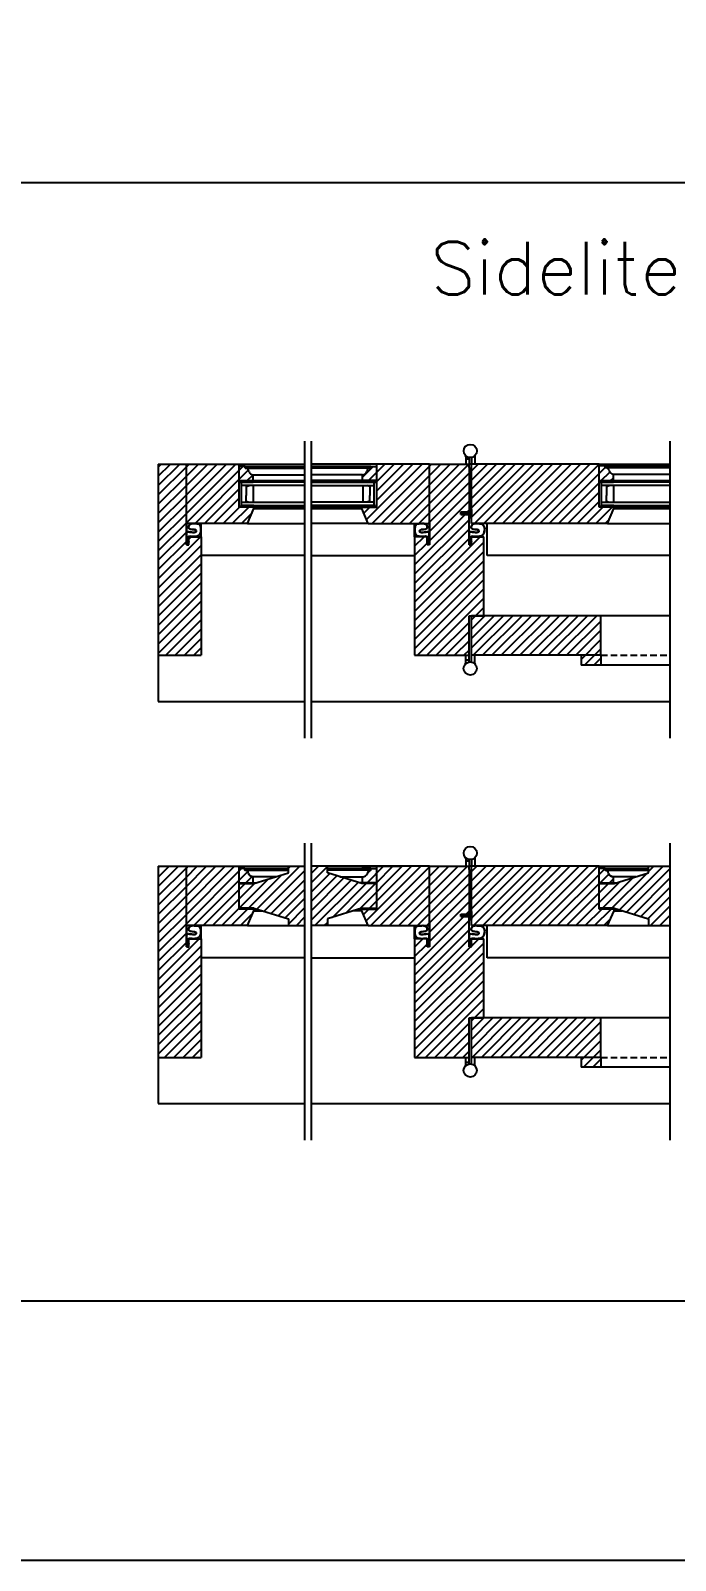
# Model space of a CAD drawing. Header units: inches. Extents: x 1985 to 11287, y 379 to 4336.
# Drawn here: x 7598.1 to 7622.6, y 3266.3 to 3324.3 of the extents above; entities that cross this region are included whole.
import ezdxf

# ---------------------------------------------------------------- set-up
doc = ezdxf.new("R2010")
doc.units = ezdxf.units.IN
doc.header["$MEASUREMENT"] = 0
doc.linetypes.add('HIDDEN', pattern=[0.375, 0.25, -0.125])
for name, color, linetype in [('detail 99', 30, 'CONTINUOUS'), ('glass 99', 6, 'CONTINUOUS'), ('glazing tape 99', 7, 'CONTINUOUS'), ('hardware 99', 94, 'CONTINUOUS'), ('hatch 99', 1, 'CONTINUOUS'), ('screen 99', 4, 'CONTINUOUS'), ('separation 99', 3, 'CONTINUOUS'), ('weatherstripping 99', 5, 'CONTINUOUS'), ('wood detail 99', 7, 'CONTINUOUS')]:
    doc.layers.add(name, color=color, linetype=linetype)
doc.styles.get("Standard").update_dxf_attribs({"font": 'txt.shx', "width": 0.8})
pattern_1 = [(45, (3336.02802, 5e-13), (-0.176776695, 0.176776695), [])]

msp = doc.modelspace()

# ---------------------------------------------------------------- hatches: boundary and pattern name
at = {"layer": 'glazing tape 99'}
h = msp.add_hatch(color=7, dxfattribs=at)
h.paths.add_polyline_path([(7606.571538, 3307.234513), (7606.071538, 3307.234513), (7606.071538, 3307.172013), (7606.571538, 3307.172013)])
h.paths.add_polyline_path([(7606.595038, 3306.297013), (7606.095038, 3306.297013), (7606.095038, 3306.234513), (7606.595038, 3306.234513)])
h.paths.add_polyline_path([(7611.194387, 3306.297013), (7610.694387, 3306.297013), (7610.694387, 3306.234513), (7611.194387, 3306.234513)])
h.paths.add_polyline_path([(7611.217887, 3307.234513), (7610.717887, 3307.234513), (7610.717887, 3307.172013), (7611.217887, 3307.172013)])
h = msp.add_hatch(color=7, dxfattribs=at)
h.paths.add_polyline_path([(7620.233331, 3307.234513), (7619.733331, 3307.234513), (7619.733331, 3307.172013), (7620.233331, 3307.172013)])
h.paths.add_polyline_path([(7620.256831, 3306.297013), (7619.756831, 3306.297013), (7619.756831, 3306.234513), (7620.256831, 3306.234513)])
h = msp.add_hatch(color=7, dxfattribs=at)
h.paths.add_polyline_path([(7606.032524, 3291.985773), (7606.032524, 3291.954473), (7606.571538, 3291.954473), (7606.571538, 3291.985773)])
h.paths.add_polyline_path([(7606.032524, 3291.017073), (7606.032524, 3290.985773), (7606.595038, 3290.985773), (7606.595038, 3291.017073)])
h = msp.add_hatch(color=7, dxfattribs=at)
h.paths.add_polyline_path([(7611.256902, 3291.954473), (7611.256902, 3291.985773), (7610.717887, 3291.985773), (7610.717887, 3291.954473)])
h.paths.add_polyline_path([(7610.694387, 3291.017073), (7610.694387, 3290.985773), (7611.256902, 3290.985773), (7611.256902, 3291.017073)])
h = msp.add_hatch(color=7, dxfattribs=at)
h.paths.add_polyline_path([(7619.695216, 3291.985773), (7619.695216, 3291.954473), (7620.234231, 3291.954473), (7620.234231, 3291.985773)])
h.paths.add_polyline_path([(7620.257731, 3290.985773), (7620.257731, 3291.017073), (7619.695216, 3291.017073), (7619.695216, 3290.985773)])
at = {"layer": 'hatch 99'}
h = msp.add_hatch(dxfattribs=at)
h.set_pattern_fill('ANSI31', color=256, scale=2, style=0)
h.set_pattern_definition(pattern_1)
h.paths.add_polyline_path([(7604.032587, 3305.609513), (7604.032587, 3307.859513), (7602.970079, 3307.859513), (7602.970079, 3300.609513), (7604.595079, 3300.609513), (7604.595079, 3305.109513), (7604.126249, 3305.109513), (7604.126249, 3304.797049), (7604.032587, 3304.797049)])
h = msp.add_hatch(dxfattribs=at)
h.set_pattern_fill('ANSI31', color=256, scale=2, style=0)
h.set_pattern_definition(pattern_1)
h.paths.add_polyline_path([(7606.032524, 3307.859513), (7604.032587, 3307.859513), (7604.032587, 3305.609513), (7606.353966, 3305.609513), (7606.595038, 3306.172013), (7606.595038, 3306.234513), (7606.032524, 3306.234513)])
h.paths.add_polyline_path([(7606.415288, 3307.586013, 0.375199902), (7606.259038, 3307.711013), (7606.259038, 3307.773513), (7606.032524, 3307.773513), (7606.032524, 3307.234513), (7606.571538, 3307.234513), (7606.571538, 3307.461013, -0.375199902)], flags=17)
h = msp.add_hatch(dxfattribs=at)
h.set_pattern_fill('ANSI31', color=256, scale=2, style=0)
h.set_pattern_definition(pattern_1)
h.paths.add_polyline_path([(7613.256838, 3307.859513), (7611.256902, 3307.859513), (7611.256902, 3306.234513), (7610.694387, 3306.234513), (7610.694387, 3306.172013), (7610.935459, 3305.609513), (7613.256838, 3305.609513), (7613.256838, 3305.719776)])
h.paths.add_polyline_path([(7611.256902, 3307.773513), (7611.030387, 3307.773513), (7611.030387, 3307.711013), (7611.017265, 3307.711013, 0.350781059), (7610.874137, 3307.586013, -0.375199902), (7610.717887, 3307.461013), (7610.717887, 3307.234513), (7611.256902, 3307.234513)], flags=17)
h = msp.add_hatch(dxfattribs=at)
h.set_pattern_fill('ANSI31', color=256, scale=2, style=0)
h.set_pattern_definition(pattern_1)
h.paths.add_polyline_path([(7613.256838, 3305.609513), (7613.256838, 3304.797049), (7613.163176, 3304.797049), (7613.163176, 3305.109513), (7612.694346, 3305.109513), (7612.694346, 3300.609513), (7614.756846, 3300.609513), (7614.756846, 3302.109513), (7615.319346, 3302.109513), (7615.319346, 3305.109513), (7614.850515, 3305.109513), (7614.850515, 3304.797049), (7614.757753, 3304.797038), (7614.756853, 3304.797049), (7614.757753, 3304.797049), (7614.757753, 3305.953013), (7614.445253, 3305.953013), (7614.445253, 3306.047013), (7614.75775, 3306.047013), (7614.757753, 3307.734513), (7614.757753, 3307.859513), (7614.756853, 3307.859513), (7613.256838, 3307.859513)])
h = msp.add_hatch(dxfattribs=at)
h.set_pattern_fill('ANSI31', color=256, scale=2, style=0)
h.set_pattern_definition(pattern_1)
h.paths.add_polyline_path([(7619.694316, 3307.859513), (7614.85148, 3307.859513), (7614.85148, 3305.609513), (7620.015759, 3305.609513), (7620.256831, 3306.172013), (7620.256831, 3306.234513), (7619.694316, 3306.234513)])
h.paths.add_polyline_path([(7620.077081, 3307.609513, 0.375199902), (7619.920831, 3307.734513), (7619.920831, 3307.797013), (7619.694316, 3307.797013), (7619.694316, 3307.234513), (7620.233331, 3307.234513), (7620.233331, 3307.484513, -0.375199902)], flags=17)
h = msp.add_hatch(dxfattribs=at)
h.set_pattern_fill('ANSI31', color=256, scale=2, style=0)
h.set_pattern_definition(pattern_1)
h.paths.add_polyline_path([(7619.756846, 3300.609513), (7619.756846, 3302.109513), (7614.850546, 3302.109513), (7614.850546, 3300.609513)])
h.paths.add_polyline_path([(7619.006846, 3300.609513), (7619.006846, 3300.234513), (7619.756846, 3300.234513), (7619.756846, 3300.609513)])
h = msp.add_hatch(dxfattribs=at)
h.set_pattern_fill('ANSI31', color=256, scale=2, style=0)
h.set_pattern_definition(pattern_1)
h.paths.add_polyline_path([(7604.595079, 3289.860773), (7604.126249, 3289.860773), (7604.126249, 3289.548309), (7604.032587, 3289.548309), (7604.032587, 3290.360773), (7604.032587, 3292.610773), (7602.970079, 3292.610773), (7602.970079, 3285.360773), (7604.595079, 3285.360773)])
h = msp.add_hatch(dxfattribs=at)
h.set_pattern_fill('ANSI31', color=256, scale=2, style=0)
h.set_pattern_definition(pattern_1)
h.paths.add_polyline_path([(7608.519713, 3292.610773), (7608.094988, 3292.610773), (7607.907538, 3292.610773), (7607.907538, 3292.360773), (7606.595038, 3291.954473), (7606.032524, 3291.954473), (7606.032524, 3291.017073), (7606.595038, 3291.017073), (7607.907538, 3290.610773), (7607.907538, 3290.360773), (7608.094988, 3290.360773), (7608.519713, 3290.360773)])
h.paths.add_polyline_path([(7606.571538, 3292.212273, -0.33870461), (7606.388488, 3292.337273, 0.411741612), (7606.255738, 3292.462273), (7606.255738, 3292.524773), (7606.032524, 3292.524773), (7606.032524, 3291.985773), (7606.571538, 3291.985773)], flags=17)
h.paths.add_polyline_path([(7606.032524, 3292.610773), (7604.032587, 3292.610773), (7604.032587, 3290.360773), (7606.353966, 3290.360773), (7606.595038, 3290.923273), (7606.595038, 3290.985773), (7606.032524, 3290.985773)])
h = msp.add_hatch(dxfattribs=at)
h.set_pattern_fill('ANSI31', color=256, scale=2, style=0)
h.set_pattern_definition(pattern_1)
h.paths.add_polyline_path([(7613.256838, 3292.610773), (7611.256902, 3292.610773), (7611.256902, 3290.985773), (7610.694387, 3290.985773), (7610.694387, 3290.923273), (7610.935459, 3290.360773), (7613.256838, 3290.360773)])
h.paths.add_polyline_path([(7611.256902, 3292.524773), (7611.033687, 3292.524773), (7611.033687, 3292.462273), (7611.026998, 3292.462273, 0.396713131), (7610.900937, 3292.337273, -0.33870461), (7610.717887, 3292.212273), (7610.717887, 3291.985773), (7611.256902, 3291.985773)], flags=17)
h.paths.add_polyline_path([(7611.256902, 3291.954473), (7610.694387, 3291.954473), (7609.381887, 3292.360773), (7609.381887, 3292.610773), (7609.350587, 3292.610773), (7608.769713, 3292.610773), (7608.769713, 3290.360773), (7609.381887, 3290.360773), (7609.381887, 3290.610773), (7610.694387, 3291.017073), (7611.256902, 3291.017073)])
h = msp.add_hatch(dxfattribs=at)
h.set_pattern_fill('ANSI31', color=256, scale=2, style=0)
h.set_pattern_definition(pattern_1)
h.paths.add_polyline_path([(7613.256838, 3289.548309), (7613.163176, 3289.548309), (7613.163176, 3289.860773), (7612.694346, 3289.860773), (7612.694346, 3285.360773), (7614.756846, 3285.360773), (7614.756846, 3286.860773), (7615.319346, 3286.860773), (7615.319346, 3289.860773), (7614.850515, 3289.860773), (7614.850515, 3289.548309), (7614.757753, 3289.548298), (7614.756853, 3289.548309), (7614.757753, 3289.548309), (7614.757753, 3290.704273), (7614.445253, 3290.704273), (7614.445253, 3290.798273), (7614.75775, 3290.798273), (7614.757753, 3292.485773), (7614.757753, 3292.610773), (7613.256838, 3292.610773), (7613.256838, 3289.889084)])
h = msp.add_hatch(dxfattribs=at)
h.set_pattern_fill('ANSI31', color=256, scale=2, style=0)
h.set_pattern_definition(pattern_1)
h.paths.add_polyline_path([(7619.695216, 3292.610773), (7614.85148, 3292.610773), (7614.85148, 3290.360773), (7620.016659, 3290.360773), (7620.257731, 3290.923273), (7620.257731, 3290.985773), (7619.695216, 3290.985773)])
h.paths.add_polyline_path([(7620.051181, 3292.337273, 0.411741612), (7619.918431, 3292.462273), (7619.918431, 3292.524773), (7619.695216, 3292.524773), (7619.695216, 3291.985773), (7620.234231, 3291.985773), (7620.234231, 3292.212273, -0.33870461)], flags=17)
h.paths.add_polyline_path([(7622.377105, 3292.610773), (7621.757681, 3292.610773), (7621.570231, 3292.610773), (7621.570231, 3292.360773), (7620.257731, 3291.954473), (7619.695216, 3291.954473), (7619.695216, 3291.017073), (7620.257731, 3291.017073), (7621.570231, 3290.610773), (7621.570231, 3290.360773), (7621.757681, 3290.360773), (7622.377105, 3290.360773)])
h = msp.add_hatch(dxfattribs=at)
h.set_pattern_fill('ANSI31', color=256, scale=2, style=0)
h.set_pattern_definition(pattern_1)
h.paths.add_polyline_path([(7619.756846, 3284.985773), (7619.756846, 3285.360773), (7619.006846, 3285.360773), (7619.006846, 3284.985773)])
h.paths.add_polyline_path([(7614.850546, 3286.860773), (7614.850546, 3285.360773), (7619.756846, 3285.360773), (7619.756846, 3286.860773)])

# ---------------------------------------------------------------- linework, layer by layer
at = {"layer": 'glass 99', "color": 6}
for p, q in [((7608.519713, 3307.172013), (7606.071538, 3307.172013)), ((7606.126224, 3306.297013), (7606.126224, 3307.172013)), ((7608.769713, 3307.172013), (7611.217887, 3307.172013)), ((7611.163202, 3306.297013), (7611.163202, 3307.172013)), ((7622.377105, 3307.172013), (7619.733331, 3307.172013)), ((7619.788016, 3306.297013), (7619.788016, 3307.172013)), ((7608.519713, 3307.047013), (7606.126224, 3307.047013)), ((7606.307158, 3307.017022), (7606.41494, 3307.047013)), ((7606.307158, 3307.017022), (7606.307158, 3306.672013)), ((7606.307158, 3306.452005), (7606.307158, 3306.672013)), ((7606.571538, 3307.047013), (7606.571538, 3306.422013)), ((7608.769713, 3307.047013), (7611.163202, 3307.047013)), ((7610.730102, 3307.047013), (7610.730102, 3306.422013)), ((7610.994482, 3307.017022), (7610.886699, 3307.047013)), ((7610.994482, 3307.017022), (7610.994482, 3306.672013)), ((7610.994482, 3306.452005), (7610.994482, 3306.672013)), ((7622.377105, 3307.047013), (7619.788016, 3307.047013)), ((7619.96895, 3307.017022), (7620.076733, 3307.047013)), ((7619.96895, 3307.017022), (7619.96895, 3306.672013)), ((7619.96895, 3306.452005), (7619.96895, 3306.672013)), ((7620.233331, 3307.047013), (7620.233331, 3306.422013)), ((7606.095038, 3306.297013), (7608.519713, 3306.297013)), ((7606.126224, 3306.422013), (7608.519713, 3306.422013)), ((7606.307158, 3306.452005), (7606.41494, 3306.422013)), ((7611.163202, 3306.422013), (7608.769713, 3306.422013)), ((7611.194387, 3306.297013), (7608.769713, 3306.297013)), ((7610.994482, 3306.452005), (7610.886699, 3306.422013)), ((7619.756831, 3306.297013), (7622.377105, 3306.297013)), ((7619.788016, 3306.422013), (7622.377105, 3306.422013)), ((7619.96895, 3306.452005), (7620.076733, 3306.422013))]:
    msp.add_line(p, q, dxfattribs=at)
at = {"layer": 'glazing tape 99', "color": 7}
for p, q in [((7606.071538, 3307.234513), (7606.071538, 3307.172013)), ((7606.571538, 3307.234513), (7606.571538, 3307.172013)), ((7610.717887, 3307.234513), (7610.717887, 3307.172013)), ((7611.217887, 3307.234513), (7611.217887, 3307.172013)), ((7619.733331, 3307.234513), (7619.733331, 3307.172013)), ((7620.233331, 3307.234513), (7620.233331, 3307.172013))]:
    msp.add_line(p, q, dxfattribs=at)
at = {"layer": 'glazing tape 99'}
for p, q in [((7606.071538, 3307.172013), (7606.571538, 3307.172013)), ((7611.217887, 3307.172013), (7610.717887, 3307.172013)), ((7619.733331, 3307.172013), (7620.233331, 3307.172013)), ((7606.595038, 3306.297013), (7606.095038, 3306.297013)), ((7606.095038, 3306.297013), (7606.095038, 3306.234513)), ((7606.595038, 3306.297013), (7606.595038, 3306.234513)), ((7610.694387, 3306.297013), (7611.194387, 3306.297013)), ((7610.694387, 3306.297013), (7610.694387, 3306.234513)), ((7611.194387, 3306.297013), (7611.194387, 3306.234513)), ((7620.256831, 3306.297013), (7619.756831, 3306.297013)), ((7619.756831, 3306.297013), (7619.756831, 3306.234513)), ((7620.256831, 3306.297013), (7620.256831, 3306.234513))]:
    msp.add_line(p, q, dxfattribs=at)
at = {"layer": 'hardware 99', "color": 94}
for p, q in [((7614.632753, 3308.152801), (7614.632753, 3307.859513)), ((7614.757753, 3308.047013), (7614.632753, 3308.047013)), ((7614.757753, 3308.113945), (7614.757753, 3307.859513)), ((7614.85148, 3308.113945), (7614.85148, 3307.859513)), ((7614.97648, 3308.152801), (7614.97648, 3307.859513)), ((7614.631846, 3300.316226), (7614.631846, 3300.609513)), ((7614.756846, 3300.422013), (7614.631846, 3300.422013)), ((7614.756846, 3300.355082), (7614.756846, 3300.609513)), ((7614.850572, 3300.355082), (7614.850572, 3300.609513)), ((7614.975572, 3300.316226), (7614.975572, 3300.609513)), ((7614.632753, 3292.904061), (7614.632753, 3292.610773)), ((7614.757753, 3292.798273), (7614.632753, 3292.798273)), ((7614.757753, 3292.865205), (7614.757753, 3292.610773)), ((7614.85148, 3292.865205), (7614.85148, 3292.610773)), ((7614.97648, 3292.904061), (7614.97648, 3292.610773)), ((7614.631846, 3285.067486), (7614.631846, 3285.360773)), ((7614.756846, 3285.173273), (7614.631846, 3285.173273)), ((7614.756846, 3285.106342), (7614.756846, 3285.360773)), ((7614.850572, 3285.106342), (7614.850572, 3285.360773)), ((7614.975572, 3285.067486), (7614.975572, 3285.360773))]:
    msp.add_line(p, q, dxfattribs=at)
for centre in [(7614.804617, 3308.359513), (7614.803709, 3300.109513), (7614.804617, 3293.110773), (7614.803709, 3284.860773)]:
    msp.add_circle(centre, 0.25, dxfattribs=at)
for centre, start, end in [((7614.570253, 3308.152801), 0, 41.41287632), ((7615.03898, 3308.152801), 138.58712368, 180), ((7614.569346, 3300.316226), 318.58712368, 0), ((7615.038072, 3300.316226), 180, 221.41287632), ((7614.570253, 3292.904061), 0, 41.41287632), ((7615.03898, 3292.904061), 138.58712368, 180), ((7614.569346, 3285.067486), 318.58712368, 0), ((7615.038072, 3285.067486), 180, 221.41287632)]:
    msp.add_arc(centre, 0.0625, start, end, dxfattribs=at)
at = {"layer": 'screen 99', "color": 4, "linetype": 'HIDDEN'}
for p, q in [((7619.756846, 3300.609513), (7622.377105, 3300.609513)), ((7619.756846, 3285.360773), (7622.377105, 3285.360773))]:
    msp.add_line(p, q, dxfattribs=at)
at = {"layer": 'separation 99'}
msp.add_line((7625.276756, 3318.535058), (7548.604797, 3318.535058), dxfattribs=at)
for points in [[(9954.635727, 3266.28393), (7087.963638, 3266.28393), (7087.963638, 4336.37128), (9954.635727, 4336.37128)], [(7484.325689, 3276.128059), (7685.752407, 3276.128059), (7685.752407, 3428.766598), (7484.325689, 3428.766598)]]:
    msp.add_lwpolyline(points, close=True, dxfattribs=at)
at = {"layer": 'weatherstripping 99', "color": 5, "lineweight": 30}
for p, q in [((7614.4765, 3306.000013), (7614.75775, 3306.000013)), ((7604.043551, 3305.27634), (7604.043551, 3304.802554)), ((7613.245874, 3305.27634), (7613.245874, 3304.802554)), ((7614.767817, 3305.27634), (7614.767817, 3304.802554)), ((7614.4765, 3290.751273), (7614.75775, 3290.751273)), ((7604.043551, 3290.0276), (7604.043551, 3289.553813)), ((7613.245874, 3290.0276), (7613.245874, 3289.553813)), ((7614.767817, 3290.0276), (7614.767817, 3289.553813))]:
    msp.add_line(p, q, dxfattribs=at)
at = {"layer": 'weatherstripping 99'}
for p, q in [((7614.75775, 3306.047013), (7614.75775, 3305.953013)), ((7614.75775, 3290.798273), (7614.75775, 3290.704273))]:
    msp.add_line(p, q, dxfattribs=at)
at = {"layer": 'weatherstripping 99', "color": 5, "lineweight": 30}
for centre, radius, start, end in [((7615.274789, 3306.000016), 0.517039, 162.21287554, 197.788024), ((7614.810332, 3306.130185), 0.039346, 338.62831207, 135.09212517), ((7613.361166, 3306.000014), 1.490314, 355.54223488, 4.45774988), ((7604.426851, 3305.326467), 0.272391, 68.15315081, 90.33673255), ((7612.862574, 3305.326467), 0.272391, 89.66326745, 111.84684919), ((7614.810332, 3305.869842), 0.039346, 224.90784796, 21.37167013), ((7615.151118, 3305.326467), 0.272391, 68.15315081, 90.33673255), ((7615.274789, 3290.751276), 0.517039, 162.21287554, 197.788024), ((7614.810332, 3290.881445), 0.039346, 338.62831207, 135.09212517), ((7613.361166, 3290.751273), 1.490314, 355.54223488, 4.45774988), ((7604.426851, 3290.077727), 0.272391, 68.15315081, 90.33673255), ((7612.862574, 3290.077727), 0.272391, 89.66326745, 111.84684919), ((7614.810332, 3290.621102), 0.039346, 224.90784796, 21.37167013), ((7615.151118, 3290.077727), 0.272391, 68.15315081, 90.33673255)]:
    msp.add_arc(centre, radius, start, end, dxfattribs=at)
for points, knots in [([(7604.42525, 3305.598853), (7604.288242, 3305.609928), (7604.193959, 3305.603232), (7604.131656, 3305.55949), (7604.086647, 3305.331211), (7604.409607, 3305.427143), (7604.411245, 3305.202304), (7604.099493, 3305.324717), (7604.043551, 3305.27634)], [0, 0, 0, 0, 0.083614321, 0.208464293, 0.316031641, 0.607589822, 0.683535209, 1.009413891, 1.009413891, 1.009413891, 1.009413891]), ([(7604.299505, 3305.11119), (7604.399741, 3305.114611), (7604.622616, 3305.138838), (7604.595079, 3305.527866), (7604.528215, 3305.579295)], [0, 0, 0, 0, 0.2460489598, 0.6041502785, 0.6041502785, 0.6041502785, 0.6041502785]), ([(7612.98992, 3305.11119), (7612.889684, 3305.114611), (7612.653978, 3305.114391), (7612.694346, 3305.527866), (7612.76121, 3305.579295)], [0, 0, 0, 0, 0.2460489598, 0.6041502785, 0.6041502785, 0.6041502785, 0.6041502785]), ([(7612.864175, 3305.598853), (7613.001183, 3305.609928), (7613.095466, 3305.603232), (7613.157769, 3305.55949), (7613.202778, 3305.331211), (7612.879818, 3305.427143), (7612.87818, 3305.202304), (7613.189932, 3305.324717), (7613.245874, 3305.27634)], [0, 0, 0, 0, 0.083614321, 0.208464293, 0.316031641, 0.607589822, 0.683535209, 1.009413891, 1.009413891, 1.009413891, 1.009413891]), ([(7615.149517, 3305.598853), (7615.012508, 3305.609928), (7614.918225, 3305.603232), (7614.855922, 3305.55949), (7614.810913, 3305.331211), (7615.133874, 3305.427143), (7615.135511, 3305.202304), (7614.823759, 3305.324717), (7614.767817, 3305.27634)], [0, 0, 0, 0, 0.083614321, 0.208464293, 0.316031641, 0.607589822, 0.683535209, 1.009413891, 1.009413891, 1.009413891, 1.009413891]), ([(7615.023772, 3305.11119), (7615.124008, 3305.114611), (7615.373445, 3305.114391), (7615.380003, 3305.527866), (7615.252482, 3305.579295)], [0, 0, 0, 0, 0.2460489598, 0.6041502785, 0.6041502785, 0.6041502785, 0.6041502785]), ([(7604.043551, 3304.802554), (7604.113591, 3304.84677), (7604.15075, 3304.936223), (7604.059959, 3304.979321), (7604.099697, 3305.143405), (7604.22762, 3305.125766), (7604.299505, 3305.11119)], [0.0027567057, 0.0027567057, 0.0027567057, 0.0027567057, 0.1724869609, 0.2817822642, 0.3371391511, 0.4968128609, 0.4968128609, 0.4968128609, 0.4968128609]), ([(7613.245874, 3304.802554), (7613.175834, 3304.84677), (7613.138675, 3304.936223), (7613.229466, 3304.979321), (7613.189728, 3305.143405), (7613.061805, 3305.125766), (7612.98992, 3305.11119)], [0.0027567057, 0.0027567057, 0.0027567057, 0.0027567057, 0.1724869609, 0.2817822642, 0.3371391511, 0.4968128609, 0.4968128609, 0.4968128609, 0.4968128609]), ([(7614.767817, 3304.802554), (7614.837857, 3304.84677), (7614.875016, 3304.936223), (7614.784225, 3304.979321), (7614.823963, 3305.143405), (7614.951886, 3305.125766), (7615.023772, 3305.11119)], [0.0027567057, 0.0027567057, 0.0027567057, 0.0027567057, 0.1724869609, 0.2817822642, 0.3371391511, 0.4968128609, 0.4968128609, 0.4968128609, 0.4968128609]), ([(7604.42525, 3290.350113), (7604.288242, 3290.361188), (7604.193959, 3290.354492), (7604.131656, 3290.31075), (7604.086647, 3290.082471), (7604.409607, 3290.178403), (7604.411245, 3289.953564), (7604.099493, 3290.075977), (7604.043551, 3290.0276)], [0, 0, 0, 0, 0.083614321, 0.208464293, 0.316031641, 0.607589822, 0.683535209, 1.009413891, 1.009413891, 1.009413891, 1.009413891]), ([(7604.299505, 3289.86245), (7604.399741, 3289.865871), (7604.622616, 3289.890098), (7604.595079, 3290.279126), (7604.528215, 3290.330555)], [0, 0, 0, 0, 0.2460489598, 0.6041502785, 0.6041502785, 0.6041502785, 0.6041502785]), ([(7612.98992, 3289.86245), (7612.889684, 3289.865871), (7612.653978, 3289.865651), (7612.694346, 3290.279126), (7612.76121, 3290.330555)], [0, 0, 0, 0, 0.2460489598, 0.6041502785, 0.6041502785, 0.6041502785, 0.6041502785]), ([(7612.864175, 3290.350113), (7613.001183, 3290.361188), (7613.095466, 3290.354492), (7613.157769, 3290.31075), (7613.202778, 3290.082471), (7612.879818, 3290.178403), (7612.87818, 3289.953564), (7613.189932, 3290.075977), (7613.245874, 3290.0276)], [0, 0, 0, 0, 0.083614321, 0.208464293, 0.316031641, 0.607589822, 0.683535209, 1.009413891, 1.009413891, 1.009413891, 1.009413891]), ([(7615.149517, 3290.350113), (7615.012508, 3290.361188), (7614.918225, 3290.354492), (7614.855922, 3290.31075), (7614.810913, 3290.082471), (7615.133874, 3290.178403), (7615.135511, 3289.953564), (7614.823759, 3290.075977), (7614.767817, 3290.0276)], [0, 0, 0, 0, 0.083614321, 0.208464293, 0.316031641, 0.607589822, 0.683535209, 1.009413891, 1.009413891, 1.009413891, 1.009413891]), ([(7615.023772, 3289.86245), (7615.124008, 3289.865871), (7615.373445, 3289.865651), (7615.380003, 3290.279126), (7615.252482, 3290.330555)], [0, 0, 0, 0, 0.2460489598, 0.6041502785, 0.6041502785, 0.6041502785, 0.6041502785]), ([(7604.043551, 3289.553813), (7604.113591, 3289.598029), (7604.15075, 3289.687483), (7604.059959, 3289.730581), (7604.099697, 3289.894664), (7604.22762, 3289.877026), (7604.299505, 3289.86245)], [0.0027567057, 0.0027567057, 0.0027567057, 0.0027567057, 0.1724869609, 0.2817822642, 0.3371391511, 0.4968128609, 0.4968128609, 0.4968128609, 0.4968128609]), ([(7613.245874, 3289.553813), (7613.175834, 3289.598029), (7613.138675, 3289.687483), (7613.229466, 3289.730581), (7613.189728, 3289.894664), (7613.061805, 3289.877026), (7612.98992, 3289.86245)], [0.0027567057, 0.0027567057, 0.0027567057, 0.0027567057, 0.1724869609, 0.2817822642, 0.3371391511, 0.4968128609, 0.4968128609, 0.4968128609, 0.4968128609]), ([(7614.767817, 3289.553813), (7614.837857, 3289.598029), (7614.875016, 3289.687483), (7614.784225, 3289.730581), (7614.823963, 3289.894664), (7614.951886, 3289.877026), (7615.023772, 3289.86245)], [0.0027567057, 0.0027567057, 0.0027567057, 0.0027567057, 0.1724869609, 0.2817822642, 0.3371391511, 0.4968128609, 0.4968128609, 0.4968128609, 0.4968128609])]:
    msp.add_open_spline(points, degree=3, knots=knots, dxfattribs=at)
at = {"layer": 'wood detail 99'}
for p, q in [((7608.519713, 3308.73726), (7608.519713, 3297.46813)), ((7608.769713, 3308.73726), (7608.769713, 3297.46813)), ((7622.377105, 3308.73726), (7622.377105, 3297.46813)), ((7602.970079, 3307.859513), (7604.032587, 3307.859513)), ((7604.032587, 3305.609513), (7604.032587, 3307.859513)), ((7606.032524, 3307.859513), (7608.519713, 3307.859513)), ((7606.259038, 3307.773513), (7608.519713, 3307.773513)), ((7606.259038, 3307.711013), (7608.519713, 3307.711013)), ((7611.256902, 3307.859513), (7608.769713, 3307.859513)), ((7611.030387, 3307.773513), (7608.769713, 3307.773513)), ((7611.030387, 3307.711013), (7608.769713, 3307.711013)), ((7613.256838, 3305.609513), (7613.256838, 3307.859513)), ((7614.757753, 3307.734513), (7614.75775, 3306.047013)), ((7614.85148, 3305.609513), (7614.85148, 3307.859513)), ((7619.694316, 3307.859513), (7622.377105, 3307.859513)), ((7619.920831, 3307.797013), (7622.377105, 3307.797013)), ((7619.920831, 3307.734513), (7622.377105, 3307.734513)), ((7606.571538, 3307.461013), (7608.519713, 3307.461013)), ((7606.571538, 3307.234513), (7608.519713, 3307.234513)), ((7610.717887, 3307.461013), (7608.769713, 3307.461013)), ((7610.717887, 3307.234513), (7608.769713, 3307.234513)), ((7620.233331, 3307.484513), (7622.377105, 3307.484513)), ((7620.233331, 3307.234513), (7622.377105, 3307.234513)), ((7606.595038, 3306.234513), (7606.032524, 3306.234513)), ((7608.519713, 3306.234513), (7606.595038, 3306.234513)), ((7606.595038, 3306.172013), (7606.595038, 3306.234513)), ((7608.769713, 3306.234513), (7610.694387, 3306.234513)), ((7610.694387, 3306.234513), (7611.256902, 3306.234513)), ((7610.694387, 3306.172013), (7610.694387, 3306.234513)), ((7614.445253, 3306.047013), (7614.75775, 3306.047013)), ((7614.445253, 3305.953013), (7614.75775, 3305.953013)), ((7620.256831, 3306.234513), (7619.694316, 3306.234513)), ((7622.377105, 3306.234513), (7620.256831, 3306.234513)), ((7620.256831, 3306.172013), (7620.256831, 3306.234513)), ((7606.353966, 3305.609513), (7608.519713, 3305.609513)), ((7610.935459, 3305.609513), (7608.769713, 3305.609513)), ((7620.015759, 3305.609513), (7622.377105, 3305.609513)), ((7604.595079, 3305.109513), (7604.595079, 3300.609513)), ((7612.694346, 3305.109513), (7612.694346, 3300.609513)), ((7614.756846, 3302.109513), (7615.319346, 3302.109513)), ((7602.970079, 3300.609513), (7602.970079, 3298.859513)), ((7602.970079, 3300.609513), (7604.595079, 3300.609513)), ((7612.694346, 3300.609513), (7614.756846, 3300.609513)), ((7602.970079, 3298.859513), (7608.519713, 3298.859513)), ((7608.769713, 3298.859513), (7622.377105, 3298.859513)), ((7608.519713, 3293.48852), (7608.519713, 3282.21939)), ((7608.769713, 3293.48852), (7608.769713, 3282.21939)), ((7622.377105, 3293.48852), (7622.377105, 3282.21939)), ((7602.970079, 3292.610773), (7604.032587, 3292.610773)), ((7604.032587, 3290.360773), (7604.032587, 3292.610773)), ((7606.032524, 3292.610773), (7607.938838, 3292.610773)), ((7606.032524, 3292.610773), (7607.824502, 3292.610773)), ((7606.032524, 3292.610773), (7608.094988, 3292.610773)), ((7607.907538, 3292.360773), (7607.907538, 3292.610773)), ((7607.938838, 3292.610773), (7608.519713, 3292.610773)), ((7608.094988, 3292.610773), (7608.519713, 3292.610773)), ((7609.350587, 3292.610773), (7608.769713, 3292.610773)), ((7611.256902, 3292.610773), (7609.350587, 3292.610773)), ((7609.381887, 3292.360773), (7609.381887, 3292.610773)), ((7611.256902, 3292.610773), (7609.464923, 3292.610773)), ((7610.694387, 3292.610773), (7612.217768, 3292.610773)), ((7613.256838, 3290.360773), (7613.256838, 3292.610773)), ((7614.85148, 3290.360773), (7614.85148, 3292.610773)), ((7619.695216, 3292.610773), (7621.601531, 3292.610773)), ((7619.695216, 3292.610773), (7621.487195, 3292.610773)), ((7619.695216, 3292.610773), (7621.757681, 3292.610773)), ((7621.570231, 3292.360773), (7621.570231, 3292.610773)), ((7621.601531, 3292.610773), (7622.377105, 3292.610773)), ((7621.757681, 3292.610773), (7622.377105, 3292.610773)), ((7607.427828, 3292.212273), (7606.571538, 3292.212273)), ((7607.188838, 3292.212273), (7606.571538, 3292.212273)), ((7606.595038, 3291.954473), (7607.907538, 3292.360773)), ((7610.694387, 3291.954473), (7609.381887, 3292.360773)), ((7609.861597, 3292.212273), (7610.717887, 3292.212273)), ((7610.100587, 3292.212273), (7610.717887, 3292.212273)), ((7614.757753, 3292.485773), (7614.75775, 3290.798273)), ((7621.09052, 3292.212273), (7620.234231, 3292.212273)), ((7620.851531, 3292.212273), (7620.234231, 3292.212273)), ((7620.257731, 3291.954473), (7621.570231, 3292.360773)), ((7606.595038, 3291.017073), (7606.032524, 3291.017073)), ((7606.595038, 3290.985773), (7606.032524, 3290.985773)), ((7606.595038, 3291.017073), (7607.907538, 3290.610773)), ((7606.595038, 3290.923273), (7606.595038, 3291.017073)), ((7606.595038, 3290.923273), (7606.595038, 3290.985773)), ((7606.595038, 3290.923273), (7606.898047, 3290.923273)), ((7610.694387, 3291.017073), (7609.381887, 3290.610773)), ((7610.694387, 3290.923273), (7610.391378, 3290.923273)), ((7610.694387, 3290.923273), (7610.694387, 3291.017073)), ((7610.694387, 3291.017073), (7611.256902, 3291.017073)), ((7610.694387, 3290.923273), (7610.694387, 3290.985773)), ((7610.694387, 3290.985773), (7611.256902, 3290.985773)), ((7620.257731, 3291.017073), (7619.695216, 3291.017073)), ((7620.257731, 3290.985773), (7619.695216, 3290.985773)), ((7620.257731, 3291.017073), (7621.570231, 3290.610773)), ((7620.257731, 3290.923273), (7620.257731, 3291.017073)), ((7620.257731, 3290.923273), (7620.257731, 3290.985773)), ((7620.257731, 3290.923273), (7620.560739, 3290.923273)), ((7606.353916, 3290.360773), (7608.519713, 3290.360773)), ((7606.353916, 3290.360773), (7608.094988, 3290.360773)), ((7606.353966, 3290.360773), (7608.519713, 3290.360773)), ((7606.353966, 3290.360773), (7607.938838, 3290.360773)), ((7606.353966, 3290.360773), (7608.519713, 3290.360773)), ((7606.353966, 3290.360773), (7607.824502, 3290.360773)), ((7607.907538, 3290.610773), (7607.907538, 3290.360773)), ((7607.938838, 3290.360773), (7608.519713, 3290.360773)), ((7608.094988, 3290.360773), (7608.519713, 3290.360773)), ((7610.935459, 3290.360773), (7608.769713, 3290.360773)), ((7609.350587, 3290.360773), (7608.769713, 3290.360773)), ((7610.935459, 3290.360773), (7608.769713, 3290.360773)), ((7610.935459, 3290.360773), (7609.350587, 3290.360773)), ((7609.381887, 3290.610773), (7609.381887, 3290.360773)), ((7610.935459, 3290.360773), (7609.464923, 3290.360773)), ((7614.445253, 3290.798273), (7614.75775, 3290.798273)), ((7614.445253, 3290.704273), (7614.75775, 3290.704273)), ((7620.016609, 3290.360773), (7622.377105, 3290.360773)), ((7620.016609, 3290.360773), (7621.757681, 3290.360773)), ((7620.016659, 3290.360773), (7622.377105, 3290.360773)), ((7620.016659, 3290.360773), (7621.601531, 3290.360773)), ((7620.016659, 3290.360773), (7622.377105, 3290.360773)), ((7620.016659, 3290.360773), (7621.487195, 3290.360773)), ((7621.570231, 3290.610773), (7621.570231, 3290.360773)), ((7621.601531, 3290.360773), (7622.377105, 3290.360773)), ((7621.757681, 3290.360773), (7622.377105, 3290.360773)), ((7604.595079, 3289.860773), (7604.595079, 3285.360773)), ((7612.694346, 3289.860773), (7612.694346, 3285.360773)), ((7614.756846, 3286.860773), (7615.319346, 3286.860773)), ((7602.970079, 3285.360773), (7604.595079, 3285.360773)), ((7602.970079, 3285.360773), (7602.970079, 3283.610773)), ((7602.970079, 3283.610773), (7608.519713, 3283.610773)), ((7608.769713, 3283.610773), (7622.377105, 3283.610773))]:
    msp.add_line(p, q, dxfattribs=at)
at = {"layer": 'wood detail 99', "color": 0}
for p, q in [((7602.970079, 3307.859513), (7602.970079, 3300.609513)), ((7604.032587, 3307.859513), (7606.032524, 3307.859513)), ((7604.032587, 3305.137824), (7604.032587, 3307.859513)), ((7613.256838, 3307.859513), (7611.256902, 3307.859513)), ((7613.256838, 3305.137824), (7613.256838, 3307.859513)), ((7602.970079, 3307.359513), (7602.970079, 3306.047013)), ((7602.970079, 3307.359513), (7602.970079, 3306.047013)), ((7602.970079, 3306.922013), (7602.970079, 3306.047013)), ((7602.970079, 3306.922013), (7602.970079, 3306.047013)), ((7606.353966, 3305.609513), (7604.032587, 3305.609513)), ((7604.032587, 3305.609513), (7604.032587, 3304.797049)), ((7604.595079, 3305.109513), (7604.595079, 3305.609513)), ((7610.935459, 3305.609513), (7613.256838, 3305.609513)), ((7613.256838, 3305.719776), (7613.256838, 3304.797049)), ((7620.015759, 3305.609513), (7614.85148, 3305.609513)), ((7615.444991, 3304.390513), (7615.444991, 3305.609513)), ((7604.032587, 3304.797049), (7604.126249, 3304.797049)), ((7604.126249, 3305.109513), (7604.595079, 3305.109513)), ((7604.126249, 3304.797049), (7604.126249, 3305.109513)), ((7613.163176, 3305.109513), (7612.694346, 3305.109513)), ((7613.163176, 3304.797049), (7613.163176, 3305.109513)), ((7613.256838, 3304.797049), (7613.163176, 3304.797049)), ((7614.756853, 3304.797049), (7614.850515, 3304.797049)), ((7614.850515, 3304.797049), (7614.850515, 3305.109513)), ((7614.850515, 3305.109513), (7615.319346, 3305.109513)), ((7615.319346, 3302.109513), (7615.319346, 3305.109513)), ((7608.519713, 3304.390513), (7604.595079, 3304.390513)), ((7608.769713, 3304.390513), (7612.694346, 3304.390513)), ((7622.377105, 3304.390513), (7615.444991, 3304.390513)), ((7614.756846, 3300.609513), (7614.756846, 3302.109513)), ((7614.850546, 3300.609513), (7614.850546, 3302.109513)), ((7619.756846, 3300.609513), (7619.756846, 3302.109513)), ((7602.970079, 3292.610773), (7602.970079, 3285.360773)), ((7604.032587, 3289.889084), (7604.032587, 3292.610773)), ((7604.032587, 3292.610773), (7606.032524, 3292.610773)), ((7613.256838, 3292.610773), (7611.256902, 3292.610773)), ((7613.256838, 3289.889084), (7613.256838, 3292.610773)), ((7602.970079, 3292.110773), (7602.970079, 3290.798273)), ((7602.970079, 3292.110773), (7602.970079, 3290.798273)), ((7602.970079, 3291.673273), (7602.970079, 3290.798273)), ((7602.970079, 3291.673273), (7602.970079, 3290.798273)), ((7604.032587, 3290.360773), (7604.032587, 3289.548309)), ((7606.353966, 3290.360773), (7604.032587, 3290.360773)), ((7604.595079, 3289.860773), (7604.595079, 3290.360773)), ((7610.935459, 3290.360773), (7613.256838, 3290.360773)), ((7613.256838, 3290.471036), (7613.256838, 3289.548309)), ((7620.016659, 3290.360773), (7614.85148, 3290.360773)), ((7615.444991, 3289.141773), (7615.444991, 3290.360773)), ((7604.126249, 3289.548309), (7604.126249, 3289.860773)), ((7604.126249, 3289.860773), (7604.595079, 3289.860773)), ((7613.163176, 3289.860773), (7612.694346, 3289.860773)), ((7613.163176, 3289.548309), (7613.163176, 3289.860773)), ((7614.850515, 3289.860773), (7615.319346, 3289.860773)), ((7614.850515, 3289.548309), (7614.850515, 3289.860773)), ((7615.319346, 3286.860773), (7615.319346, 3289.860773)), ((7604.032587, 3289.548309), (7604.126249, 3289.548309)), ((7608.519713, 3289.141773), (7604.595079, 3289.141773)), ((7608.769713, 3289.141773), (7612.694346, 3289.141773)), ((7613.256838, 3289.548309), (7613.163176, 3289.548309)), ((7614.756853, 3289.548309), (7614.850515, 3289.548309)), ((7622.377105, 3289.141773), (7615.444991, 3289.141773)), ((7614.756846, 3285.360773), (7614.756846, 3286.860773)), ((7614.850546, 3285.360773), (7614.850546, 3286.860773)), ((7619.756846, 3285.360773), (7619.756846, 3286.860773))]:
    msp.add_line(p, q, dxfattribs=at)
at = {"layer": 'wood detail 99', "color": 7}
for p, q in [((7606.032524, 3306.234513), (7606.032524, 3307.859513)), ((7606.259038, 3307.773513), (7606.032524, 3307.773513)), ((7606.259038, 3307.711013), (7606.259038, 3307.773513)), ((7611.030387, 3307.773513), (7611.256902, 3307.773513)), ((7611.030387, 3307.711013), (7611.030387, 3307.773513)), ((7611.256902, 3306.234513), (7611.256902, 3307.859513)), ((7613.256838, 3307.859513), (7614.756853, 3307.859513)), ((7619.694316, 3307.859513), (7614.756853, 3307.859513)), ((7614.757753, 3307.734513), (7614.757753, 3307.859513)), ((7619.694316, 3306.234513), (7619.694316, 3307.859513)), ((7619.920831, 3307.797013), (7619.694316, 3307.797013)), ((7619.920831, 3307.734513), (7619.920831, 3307.797013)), ((7606.032524, 3307.234513), (7606.571538, 3307.234513)), ((7606.571538, 3307.234513), (7606.571538, 3307.461013)), ((7610.717887, 3307.234513), (7610.717887, 3307.461013)), ((7611.256902, 3307.234513), (7610.717887, 3307.234513)), ((7619.694316, 3307.234513), (7620.233331, 3307.234513)), ((7620.233331, 3307.234513), (7620.233331, 3307.484513)), ((7606.353966, 3305.609513), (7606.595038, 3306.172013)), ((7606.595038, 3306.172013), (7608.519713, 3306.172013)), ((7608.769713, 3306.172013), (7610.694387, 3306.172013)), ((7610.935459, 3305.609513), (7610.694387, 3306.172013)), ((7614.445253, 3305.953013), (7614.445253, 3306.047013)), ((7614.757753, 3304.797038), (7614.757753, 3305.953013)), ((7620.015759, 3305.609513), (7620.256831, 3306.172013)), ((7620.256831, 3306.172013), (7622.377105, 3306.172013)), ((7612.694346, 3305.109513), (7612.694346, 3305.609513)), ((7622.377105, 3302.109513), (7614.850546, 3302.109513)), ((7619.756846, 3300.609513), (7614.850546, 3300.609513)), ((7619.006846, 3300.609513), (7619.006846, 3300.234513)), ((7622.377105, 3300.234513), (7619.006846, 3300.234513)), ((7619.756846, 3300.609513), (7619.756846, 3300.234513)), ((7606.032524, 3290.985773), (7606.032524, 3292.610773)), ((7611.256902, 3290.985773), (7611.256902, 3292.610773)), ((7613.256838, 3292.610773), (7614.756853, 3292.610773)), ((7619.695216, 3292.610773), (7614.756853, 3292.610773)), ((7614.757753, 3292.485773), (7614.757753, 3292.610773)), ((7619.695216, 3290.985773), (7619.695216, 3292.610773)), ((7606.255738, 3292.524773), (7606.032524, 3292.524773)), ((7606.255738, 3292.524773), (7607.907538, 3292.524773)), ((7606.255738, 3292.462273), (7606.255738, 3292.524773)), ((7606.255738, 3292.462273), (7607.907538, 3292.462273)), ((7606.571538, 3291.954473), (7606.571538, 3292.212273)), ((7611.033687, 3292.524773), (7609.381887, 3292.524773)), ((7611.033687, 3292.462273), (7609.381887, 3292.462273)), ((7610.717887, 3291.954473), (7610.717887, 3292.212273)), ((7611.033687, 3292.524773), (7611.256902, 3292.524773)), ((7611.033687, 3292.462273), (7611.033687, 3292.524773)), ((7619.918431, 3292.524773), (7619.695216, 3292.524773)), ((7619.918431, 3292.524773), (7621.570231, 3292.524773)), ((7619.918431, 3292.462273), (7619.918431, 3292.524773)), ((7619.918431, 3292.462273), (7621.570231, 3292.462273)), ((7620.234231, 3291.954473), (7620.234231, 3292.212273)), ((7606.032524, 3291.985773), (7606.571538, 3291.985773)), ((7606.032524, 3291.954473), (7606.595038, 3291.954473)), ((7606.571538, 3291.985773), (7606.696148, 3291.985773)), ((7610.717887, 3291.985773), (7610.593277, 3291.985773)), ((7611.256902, 3291.954473), (7610.694387, 3291.954473)), ((7611.256902, 3291.985773), (7610.717887, 3291.985773)), ((7619.695216, 3291.985773), (7620.234231, 3291.985773)), ((7619.695216, 3291.954473), (7620.257731, 3291.954473)), ((7620.234231, 3291.985773), (7620.358841, 3291.985773)), ((7606.353966, 3290.360773), (7606.595038, 3290.923273)), ((7606.595038, 3290.985773), (7606.696148, 3290.985773)), ((7610.694387, 3290.985773), (7610.593277, 3290.985773)), ((7610.935459, 3290.360773), (7610.694387, 3290.923273)), ((7620.016659, 3290.360773), (7620.257731, 3290.923273)), ((7620.257731, 3290.985773), (7620.358841, 3290.985773)), ((7612.694346, 3289.860773), (7612.694346, 3290.360773)), ((7614.445253, 3290.704273), (7614.445253, 3290.798273)), ((7614.757753, 3289.548298), (7614.757753, 3290.704273)), ((7622.377105, 3286.860773), (7614.850546, 3286.860773)), ((7612.694346, 3285.360773), (7614.756846, 3285.360773)), ((7619.756846, 3285.360773), (7614.850546, 3285.360773)), ((7619.006846, 3285.360773), (7619.006846, 3284.985773)), ((7619.756846, 3285.360773), (7619.756846, 3284.985773)), ((7622.377105, 3284.985773), (7619.006846, 3284.985773))]:
    msp.add_line(p, q, dxfattribs=at)
for points in [[(7606.032524, 3291.985773), (7606.571538, 3291.985773), (7606.571538, 3292.212273, -0.33870461), (7606.388488, 3292.337273, 0.411741612), (7606.255738, 3292.462273), (7606.255738, 3292.524773), (7606.032524, 3292.524773)], [(7611.256902, 3291.985773), (7610.717887, 3291.985773), (7610.717887, 3292.212273, 0.33870461), (7610.900937, 3292.337273, -0.411741612), (7611.033687, 3292.462273), (7611.033687, 3292.524773), (7611.256902, 3292.524773)], [(7619.695216, 3291.985773), (7620.234231, 3291.985773), (7620.234231, 3292.212273, -0.33870461), (7620.051181, 3292.337273, 0.411741612), (7619.918431, 3292.462273), (7619.918431, 3292.524773), (7619.695216, 3292.524773)]]:
    msp.add_lwpolyline(points, format="xyb", dxfattribs=at)
for centre, radius, start, end in [((7606.265599, 3307.559058), 0.152097, 10.20801971, 92.47236379), ((7611.023826, 3307.559058), 0.152097, 87.52763621, 169.79198029), ((7619.927392, 3307.582558), 0.152097, 10.20801971, 92.47236379), ((7606.564977, 3307.612968), 0.152097, 190.2080197, 272.47236379), ((7610.724448, 3307.612968), 0.152097, 267.52763621, 349.7919803), ((7620.22677, 3307.636468), 0.152097, 190.2080197, 272.47236379), ((7606.259083, 3292.332835), 0.129481, 1.96423721, 91.480252), ((7606.561692, 3292.394384), 0.182376, 198.2489105, 273.09482016), ((7610.727733, 3292.394384), 0.182376, 266.90517984, 341.7510895), ((7611.030342, 3292.332835), 0.129481, 88.519748, 178.03576279), ((7619.921775, 3292.332835), 0.129481, 1.96423721, 91.480252), ((7620.224384, 3292.394384), 0.182376, 198.2489105, 273.09482016)]:
    msp.add_arc(centre, radius, start, end, dxfattribs=at)

# ---------------------------------------------------------------- texts
at = {"layer": 'detail 99'}
msp.add_text('Sidelite', height=2, dxfattribs=at).set_placement((7613.291026, 3314.294474))

doc.saveas('drawing.dxf')
